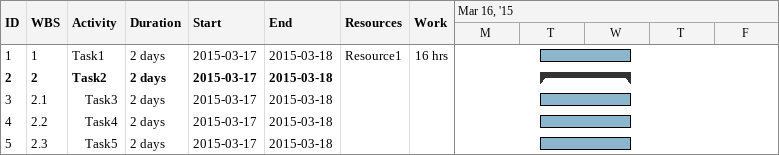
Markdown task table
| ID | WBS | Task | Duration | Start | Finish | Resources | Work (h) |
|---|---|---|---|---|---|---|---|
| 1 | 1 | Task1 | 2d | 2015-03-17 | 2015-03-18 | Resource1 | 16 |
| 2 | 2 | **Task2** | 2d | 2015-03-17 | 2015-03-18 |  |  |
| 3 | 2.1 | Task3 | 2d | 2015-03-17 | 2015-03-18 |  |  |
| 4 | 2.2 | Task4 | 2d | 2015-03-17 | 2015-03-18 |  |  |
| 5 | 2.3 | Task5 | 2d | 2015-03-17 | 2015-03-18 |  |  |
